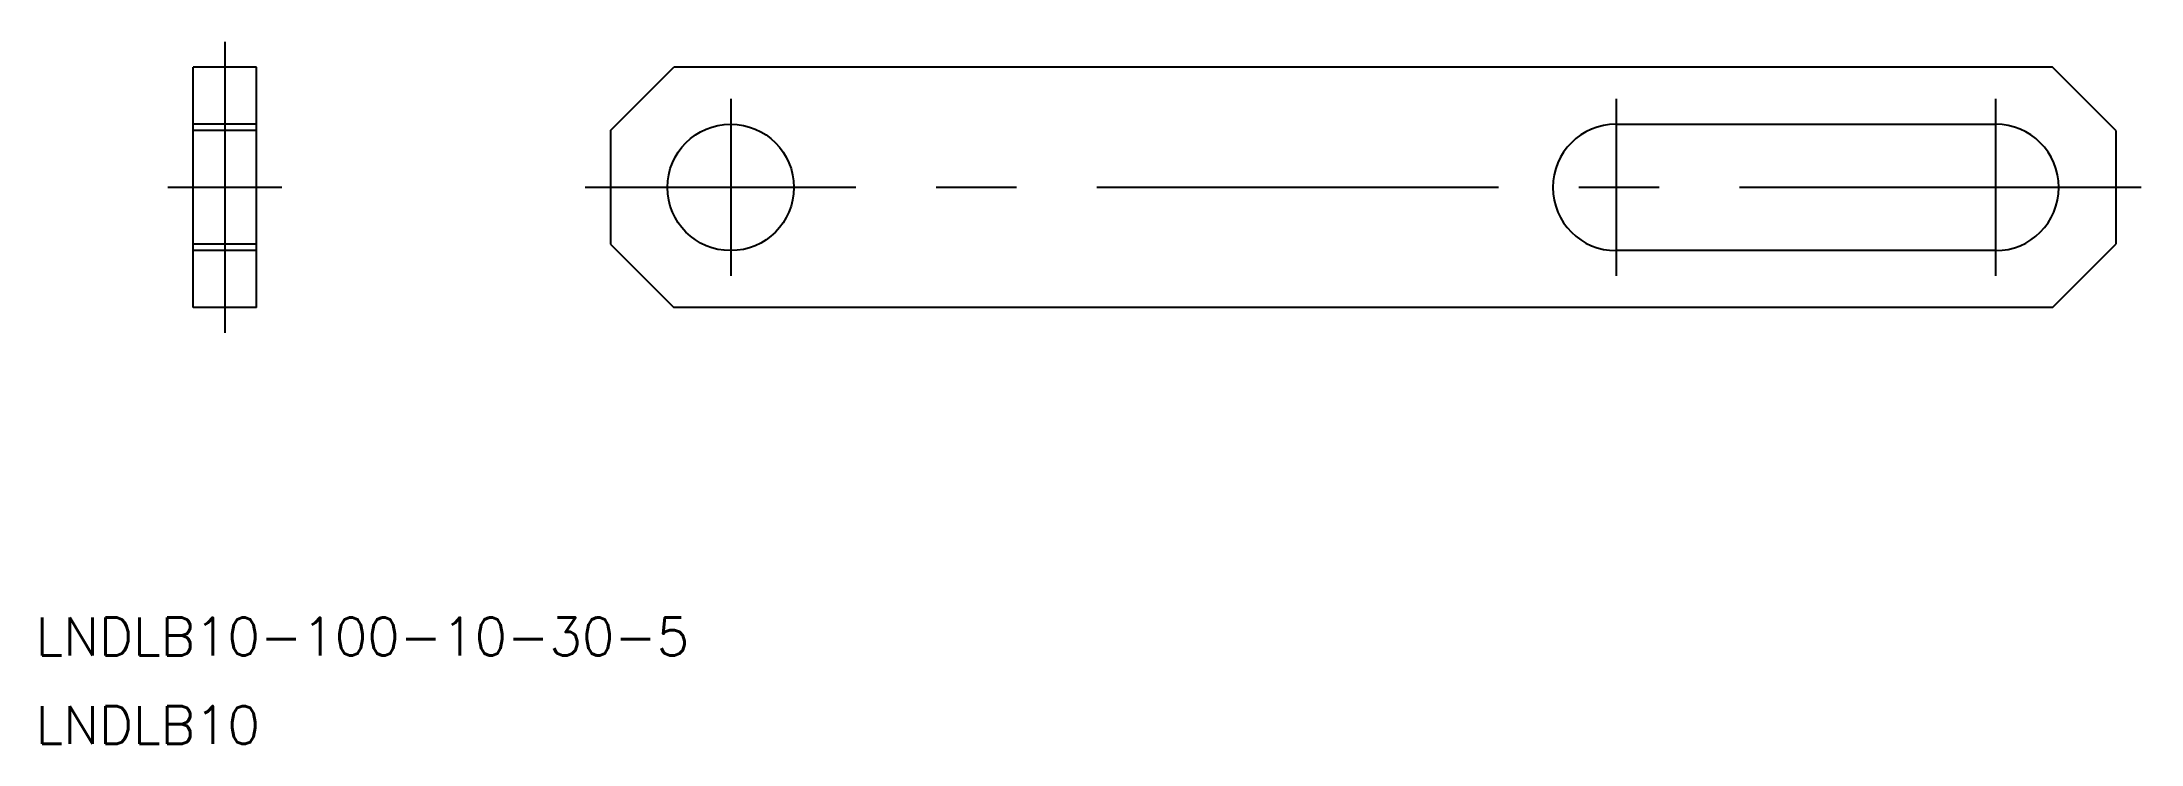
# Model space of a CAD drawing. Extents: x -54 to 111, y -44 to 12.
import ezdxf

# ---------------------------------------------------------------- set-up
doc = ezdxf.new("R2010")
doc.units = 0
doc.linetypes.add('CENTER', pattern=[50.8, 31.75, -6.35, 6.35, -6.35])
doc.linetypes.add('DASHED', pattern=[19.05, 12.7, -6.35])
doc.layers.get('0').update_dxf_attribs({"linetype": 'CONTINUOUS'})
doc.layers.add('CENTER', color=1, linetype='CENTER')
doc.styles.get("Standard").update_dxf_attribs({"font": 'txt.shx', "height": 3, "bigfont": 'bigfont.shx'})

msp = doc.modelspace()

# ---------------------------------------------------------------- linework, layer by layer
at = {"color": 7, "linetype": 'CONTINUOUS'}
for p, q in [((-42.5, -9.5), (-42.5, 9.5)), ((-37.5, 9.5), (-42.5, 9.5)), ((-37.5, -9.5), (-37.5, 9.5)), ((-9.5, 4.5), (-4.5, 9.5)), ((104.5, 9.5), (-4.5, 9.5)), ((109.5, 4.5), (104.5, 9.5)), ((70, 5), (100, 5)), ((-37.5, 4.5), (-42.5, 4.5)), ((-9.5, 4.5), (-9.5, -4.5)), ((109.5, 4.5), (109.5, -4.5)), ((-37.5, -4.5), (-42.5, -4.5)), ((-9.5, -4.5), (-4.5, -9.5)), ((104.5, -9.5), (109.5, -4.5)), ((100, -5), (70, -5)), ((-37.5, -9.5), (-42.5, -9.5)), ((104.5, -9.5), (-4.5, -9.5))]:
    msp.add_line(p, q, dxfattribs=at)
at = {"color": 3, "linetype": 'DASHED'}
for p, q in [((-37.5, 5), (-42.5, 5)), ((-37.5, -5), (-42.5, -5))]:
    msp.add_line(p, q, dxfattribs=at)
at = {"color": 7, "linetype": 'CONTINUOUS'}
msp.add_circle((0, 0), 5, dxfattribs=at)
for centre, start, end in [((70, 0), 90, 270), ((100, 0), 270, 90)]:
    msp.add_arc(centre, 5, start, end, dxfattribs=at)
at = {"layer": 'CENTER', "color": 1, "linetype": 'CENTER'}
for p, q in [((-40, 11.5), (-40, -11.5)), ((0, 7), (0, -7)), ((70, 7), (70, -7)), ((100, 7), (100, -7)), ((-35.5, 0), (-44.5, 0)), ((111.5, 0), (-11.5, 0))]:
    msp.add_line(p, q, dxfattribs=at)

# ---------------------------------------------------------------- texts
at = {"color": 7, "linetype": 'CONTINUOUS'}
for s, p in [('LNDLB10-100-10-30-5', (-54.96, -37.01)), ('LNDLB10', (-54.96, -44.01))]:
    msp.add_text(s, height=3, dxfattribs=at).set_placement(p)

doc.saveas('drawing.dxf')
